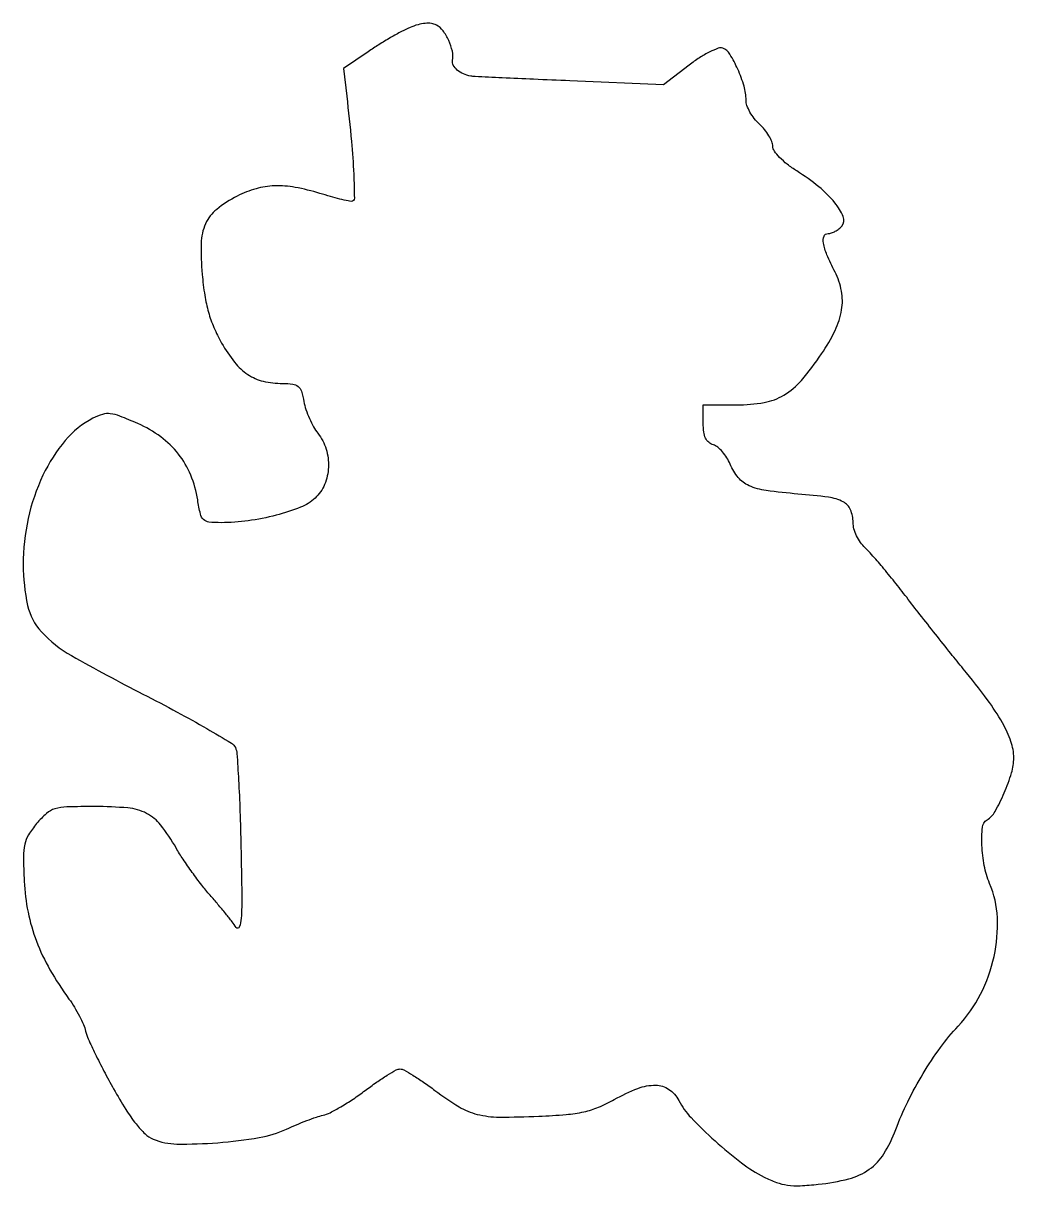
# Model space of a CAD drawing. Extents: x 0 to 185, y 0 to 217.
import ezdxf

# ---------------------------------------------------------------- set-up
doc = ezdxf.new("R2010")
doc.units = 0

msp = doc.modelspace()

# ---------------------------------------------------------------- linework, layer by layer
msp.add_lwpolyline([(72.236841, 216.457537, 0.022483), (70.677455, 215.717714, 0.008924), (68.603738, 214.569191, 0.008811), (66.40607, 213.248069, 0.010939), (64.411734, 211.939272), (59.821725, 208.781263), (60.41148, 203.640631, -0.004883), (61.29896, 195.175653, -0.012776), (61.721336, 189.076761, -0.008525), (61.840777, 184.578007, -0.416997), (61.268231, 184, -0.057358), (60.665385, 184.069384, -0.004926), (59.155034, 184.437445, -0.006453), (57.358351, 184.918852, -0.00496), (55.408931, 185.489176, 0.02855), (50.78718, 186.607723, 0.053271), (46.950662, 186.891859, 0.060355), (43.475022, 186.355611, 0.049565), (39.974787, 184.987137, 0.050551), (36.128623, 182.506866, 0.11942), (34.052757, 179.828314, 0.099606), (33.22456, 176.176804, 0.02872), (33.416166, 170.363198, 0.016749), (33.902302, 166.458597, 0.029904), (34.599226, 163.299818, 0.032908), (35.612306, 160.460605, 0.026325), (37.057867, 157.551459, 0.038387), (39.469848, 153.953315, 0.079561), (41.949842, 151.667251, 0.088798), (44.829799, 150.419597, 0.057985), (48.435762, 150, -0.030573), (50.350224, 149.882831, -0.1472), (51.338251, 149.448045, -0.142538), (51.93943, 148.531997, -0.028047), (52.414991, 146.601447, 0.034977), (52.802492, 145.117173, 0.022728), (53.445056, 143.464149, 0.022857), (54.223646, 141.900133, 0.039749), (55.026281, 140.693718, -0.091936), (56.57163, 137.748141, -0.085948), (57.00725, 134.372203, -0.088664), (56.283789, 131.13718, -0.107033), (54.503751, 128.591057, -0.093218), (51.784889, 126.880745, -0.02992), (47.232621, 125.39342, -0.02944), (42.002732, 124.349036, -0.034573), (36.961027, 124, -0.024884), (34.67885, 124.113652, -0.169383), (33.67111, 124.582055, -0.145109), (33.091717, 125.613235, -0.016747), (32.584023, 128.25, 0.058406), (31.284009, 132.885815, 0.069043), (28.991996, 136.816069, 0.067993), (25.683497, 140.019073, 0.054312), (21.384016, 142.508875, 0.010317), (18.053641, 143.900299, 0.064005), (16.261242, 144.352794, 0.102452), (14.80175, 144.228817, 0.047114), (13.023743, 143.512278, 0.099654), (7.858407, 139.370162, 0.063121), (3.678196, 132.85084, 0.057592), (0.930569, 124.803845, 0.053546), (0, 116.139312, 0.053834), (0.819596, 108.549066, 0.133737), (3.38354, 103.636465, 0.077418), (9.006603, 99.187523, 0.010358), (22.349586, 92, -0.005125), (28.757995, 88.634005, -0.007708), (34.269275, 85.55625, -0.003686), (38.866291, 82.849845, -0.152322), (39.625322, 82, -0.090244), (39.909178, 80.872789, -0.002633), (40.212144, 75.946875, -0.005214), (40.478691, 70.122684, -0.00356), (40.6654, 63.5, -0.002329), (40.81464, 54.404234, -0.017916), (40.711979, 50.1417, -0.077444), (40.353572, 48.4964, -0.611229), (39.761771, 48.434353, 0.020359), (39.045221, 49.440817, 0.005327), (37.813926, 50.994774, 0.005403), (36.372425, 52.735917, 0.005507), (34.902657, 54.434353, -0.015884), (33.325249, 56.335511, -0.009285), (31.552025, 58.705938, -0.009279), (29.863755, 61.14671, -0.015532), (28.547841, 63.266712, 0.033877), (25.664169, 67.553344, 0.110385), (23.043176, 69.721008, 0.096005), (19.53983, 70.727307, 0.022075), (13.366387, 71, 0.007126), (8.162208, 70.925821, 0.064343), (5.918078, 70.570536, 0.109824), (4.338876, 69.698987, 0.037073), (2.491736, 67.80781, 0.036465), (0.984971, 65.726452, 0.085657), (0.27054, 63.952263, 0.056228), (0.03727, 61.617486, 0.009146), (0.178888, 57.05781, 0.037583), (0.900735, 51.288438, 0.040842), (2.470135, 45.856057, 0.038855), (4.98296, 40.526096, 0.028778), (8.531539, 35.059403, -0.02086), (9.542652, 33.554455, -0.017387), (10.491854, 31.877657, -0.017737), (11.253293, 30.280465, -0.044793), (11.65776, 29.059403, 0.047738), (12.150354, 27.601069, 0.0074), (13.439071, 24.834641, 0.008191), (15.065758, 21.609393, 0.007044), (16.878976, 18.27129, 0.011873), (19.140405, 14.459256, 0.027243), (21.062002, 11.731121, 0.036309), (22.756777, 9.877665, 0.091183), (24.286893, 8.884688, 0.096062), (28.666841, 7.986605, 0.021518), (36.321565, 8.234131, 0.022829), (44.064568, 9.175668, 0.067628), (49.164904, 10.762918, -0.009804), (51.007971, 11.579682, -0.008635), (52.96094, 12.360336, -0.008708), (54.746784, 13.003304, -0.025771), (56, 13.35912, 0.061901), (57.302068, 13.832577, 0.014567), (59.337308, 14.948483, 0.014785), (61.618597, 16.379467, 0.014065), (63.850411, 17.965802, -0.009797), (65.98554, 19.511014, -0.013315), (67.974735, 20.814954, -0.010204), (69.666981, 21.81377, -0.128907), (70.377322, 22, -0.128428), (71.087454, 21.814539, -0.010231), (72.775614, 20.822288, -0.013324), (74.760086, 19.52641, -0.009814), (76.889611, 17.990766, 0.024745), (81.400145, 14.938548, 0.075646), (84.801453, 13.522803, 0.060159), (88.879993, 13.01758, 0.011696), (96.30728, 13.16851, 0.010203), (101.39316, 13.495036, 0.033326), (104.725428, 14.002568, 0.043634), (107.454342, 14.861653, 0.029373), (110.396346, 16.286176, -0.034238), (114.795264, 18.363601, -0.096733), (118.123238, 18.968827, -0.146785), (120.604676, 18.189087, -0.125045), (122.432753, 16.130042, 0.070996), (124.725179, 12.912175, 0.019467), (129.201168, 8.562307, 0.02041), (134.173771, 4.446825, 0.044731), (138.353573, 1.81962, 0.031472), (140.676685, 0.813179, 0.05326), (142.734847, 0.310653, 0.04438), (145.100249, 0.205668, 0.015585), (148.49355, 0.462406, 0.036287), (154.193319, 1.495041, 0.090904), (158.015533, 3.262257, 0.100059), (160.745294, 6.151909, 0.050303), (162.968951, 10.674408, -0.024946), (165.214194, 15.892485, -0.021495), (168.072396, 21.134328, -0.021925), (171.289112, 25.980095, -0.030361), (174.610775, 30, 0.069964), (178.784555, 35.951739, 0.063692), (181.320088, 43.014581, 0.065945), (181.940937, 50.236473, 0.087683), (180.5, 56.654243, -0.050844), (179.495137, 59.970962, -0.037925), (179.049534, 63.769881, -0.035366), (179.149414, 67.125771, -0.23329), (180.01429, 68.508832, 0.127808), (181.501229, 70.063968, 0.025578), (183.210802, 73.535441, 0.027799), (184.582041, 77.281846, 0.073956), (185, 80.092128, 0.0849), (184.480911, 83.12714, 0.044361), (182.886298, 86.627607, 0.031002), (180.060581, 90.958475, 0.011478), (175.576014, 96.700628, -0.002717), (173.237068, 99.589661, -0.001451), (170.375454, 103.185151, -0.001444), (167.474828, 106.87328, -0.002252), (165, 110.068337, 0.00528), (162.729298, 112.963483, 0.005702), (160.454688, 115.735985, 0.005401), (158.451808, 118.069622, 0.027193), (157.25, 119.298045, -0.05447), (156.374979, 120.295738, -0.042421), (155.649729, 121.543922, -0.043289), (155.161822, 122.859881, -0.067232), (155, 124.057891, 0.101734), (154.514304, 126.420263, 0.174302), (153.157917, 127.874264, 0.085476), (150.396928, 128.741797, 0.013379), (144.700228, 129.354529, -0.013929), (138.763681, 129.999657, -0.069696), (135.551013, 130.907039, -0.116366), (133.541551, 132.42239, -0.075212), (132.029604, 134.928529, 0.041825), (131.413512, 136.122698, 0.039053), (130.594629, 137.227223, 0.041481), (129.706997, 138.09112, 0.095691), (128.892454, 138.534134, -0.098483), (128.019002, 139.015467, -0.108443), (127.431574, 139.780606, -0.078978), (127.101611, 140.923406, -0.030875), (127, 142.567388), (127, 146), (133.25, 146.006589, 0.042847), (138.38065, 146.452516, 0.092325), (142.083637, 147.831411, 0.081106), (145.332792, 150.58178, 0.027557), (149.096193, 155.518061, 0.035746), (151.642611, 159.916108, 0.072442), (152.855093, 163.717807, 0.086432), (152.825668, 167.248633, 0.072555), (151.626685, 170.79966, -0.016005), (150.112286, 174.029221, -0.056466), (149.449766, 176.220109, -0.136053), (149.563235, 177.483082, -0.312283), (150.310168, 178, 0.078561), (150.947425, 178.100748, 0.044348), (151.669068, 178.407758, 0.042928), (152.359652, 178.856935, 0.05395), (152.907142, 179.388113, 0.281709), (153.161511, 181.148064, 0.070348), (151.58589, 183.740527, 0.050657), (148.592557, 186.719492, 0.029588), (144.476922, 189.673907, -0.024639), (142.703333, 190.920686, -0.034953), (141.269195, 192.20894, -0.039357), (140.285975, 193.399306, -0.153877), (140.001788, 194.297749, 0.100083), (139.82881, 195.148909, 0.03659), (139.26615, 196.248005, 0.034492), (138.456806, 197.393147, 0.034809), (137.5, 198.41242, -0.041456), (136.543361, 199.459016, -0.037287), (135.734375, 200.685433, -0.039277), (135.176901, 201.900771, -0.088115), (135, 202.896789, 0.071333), (134.626707, 205.500019, 0.03445), (133.457782, 208.66566, 0.03168), (131.972392, 211.477946, 0.165259), (130.644184, 212.583045, 0.18269), (129.803441, 212.587259, 0.026564), (128.206684, 211.894211, 0.02716), (126.328768, 210.826652, 0.020188), (124.375379, 209.456737), (119.552696, 205.7755), (102.095515, 206.502775, -0.000633), (95.327739, 206.793302, -0.000964), (89.452313, 207.064322, -0.000335), (84.379748, 207.311512, -0.025509), (83.569167, 207.393145, -0.066774), (82.210358, 207.790842, -0.073542), (81.053006, 208.524365, -0.08759), (80.31535, 209.428498, -0.176003), (80.169529, 210.325407, 0.101219), (80.144943, 212.022716, 0.052909), (79.473194, 214.036595, 0.053134), (78.40402, 215.845423, 0.110292), (77.168245, 216.909958, 0.089916), (76.232297, 217.211882, 0.056105), (75.077009, 217.23569, 0.046787), (73.734972, 216.984553, 0.029891)], format="xyb", close=True)

doc.saveas('drawing.dxf')
